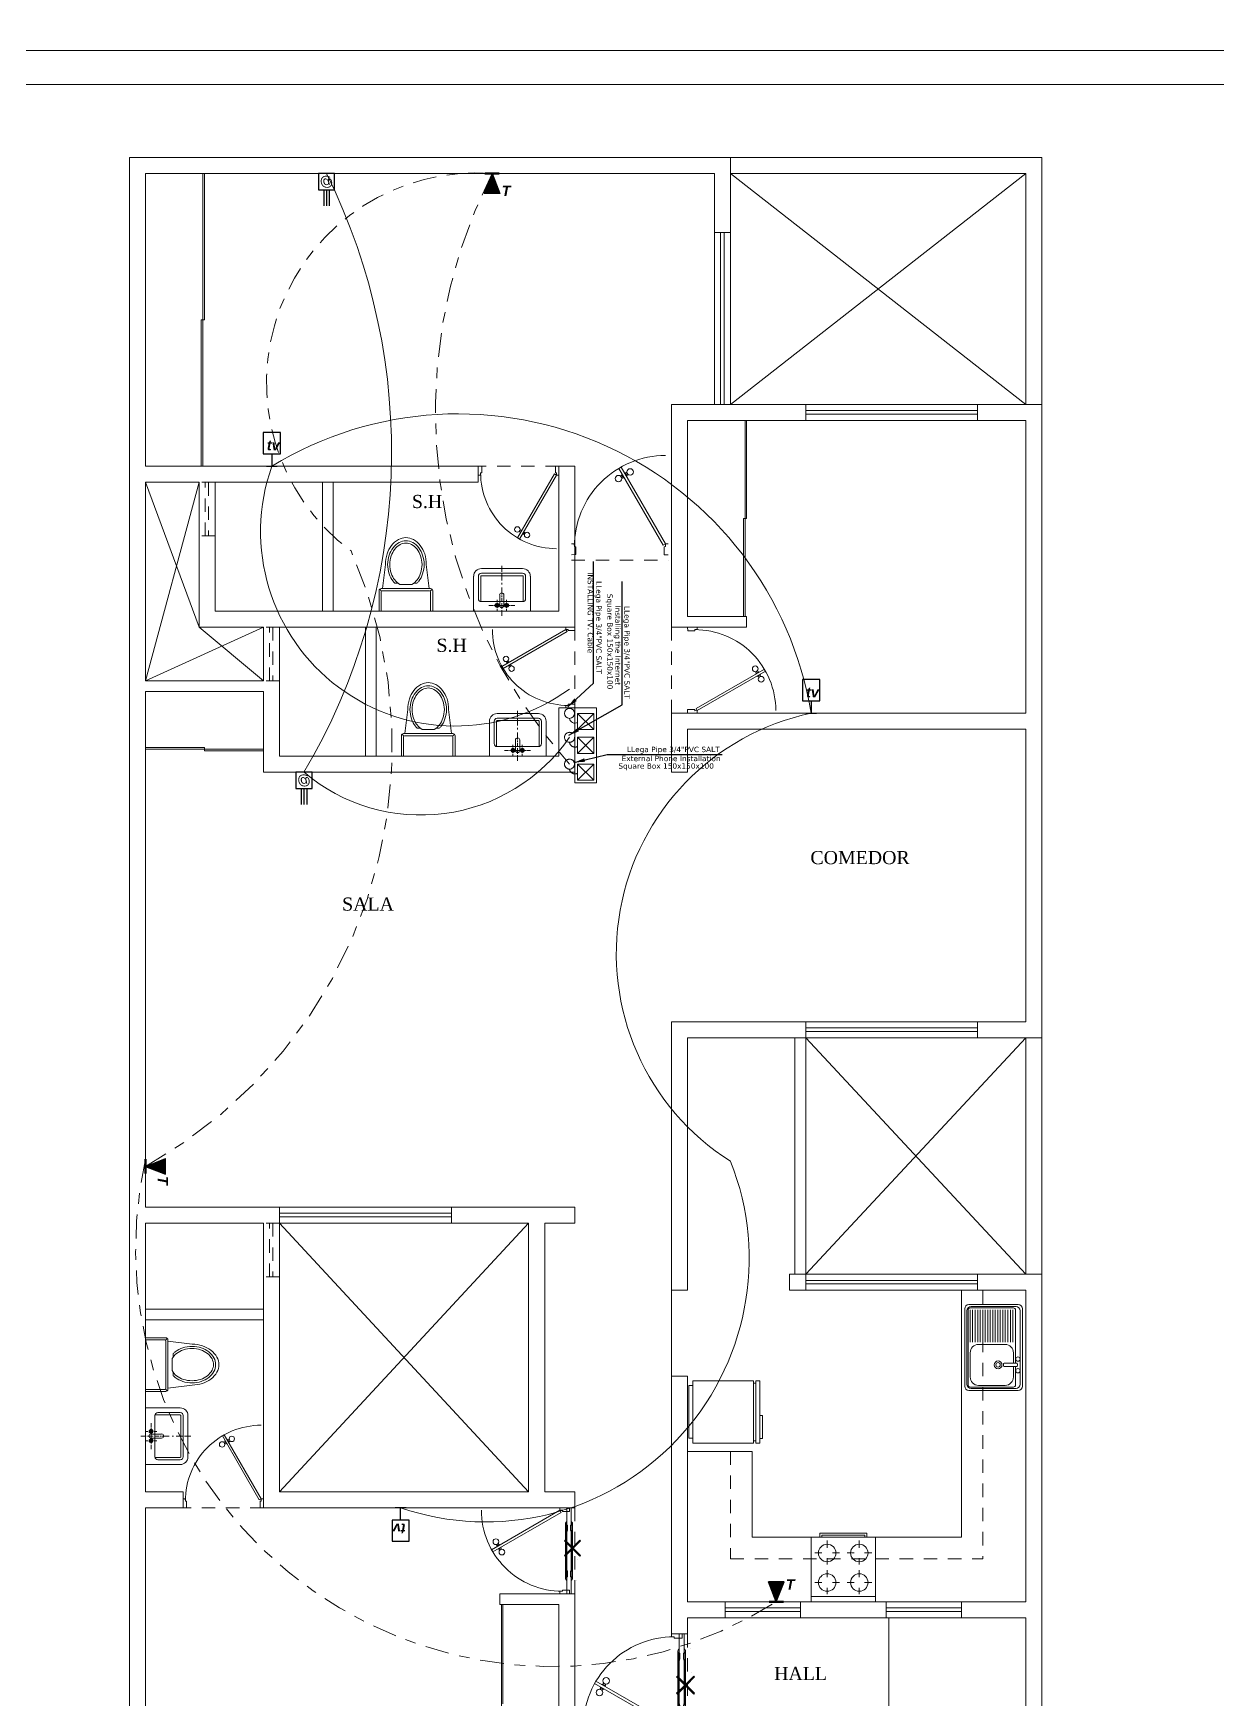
# Model space of a CAD drawing. Header units: millimetres. Extents: x -59 to 123, y 54 to 155.
# Drawn here: x 7.52 to 18.54, y 109.48 to 124.98 of the extents above; entities that cross this region are included whole.
import ezdxf
from ezdxf.enums import TextEntityAlignment as Align

# ---------------------------------------------------------------- set-up
doc = ezdxf.new("R2010")
doc.units = ezdxf.units.MM
for name, pattern in [('ACAD_ISO12W100', [21, 12, -3, 0, -3, 0, -3]), ('ACAD_ISO13W100', [36, 12, -3, 12, -3, 0, -3, 0, -3]), ('CENTER', [50.8, 31.75, -6.35, 6.35, -6.35]), ('CONTINUA', [0]), ('HIDDEN2', [0.1875, 0.125, -0.0625])]:
    doc.linetypes.add(name, pattern=pattern)
doc.layers.get('0').update_dxf_attribs({"lineweight": 9})
doc.layers.get('Defpoints').update_dxf_attribs({"lineweight": 0})
for name, color, linetype in [('A-PROY', 8, 'HIDDEN2'), ('A-TEX 010', 7, 'Continuous'), ('telefono', 54, 'Continuous'), ('TV', 140, 'ACAD_ISO12W100')]:
    doc.layers.add(name, color=color, linetype=linetype)
for name, color, linetype, lineweight in [('desague', 4, 'Continuous', 60), ('DET-CORTE', 86, 'Continuous', 50), ('ESCALERA', 128, 'Continuous', 9), ('HP-Mobiliario', 251, 'Continuous', 0), ('Internet', 150, 'ACAD_ISO13W100', 25), ('mobiliario', 7, 'Continuous', 0), ('MUEBLES', 40, 'Continuous', 20), ('murobajo', 7, 'Continuous', 30), ('MUROS', 7, 'Continuous', 80), ('pisos', 251, 'Continuous', 0), ('PLANTILLA', 252, 'Continuous', 13), ('PUERTAS', 7, 'Continuous', 9), ('SANITARIOS', 7, 'Continuous', 5), ('texto red', 7, 'Continuous', 9), ('VENTANA BAJA', 150, 'Continuous', 20), ('VIDRIO', 7, 'Continuous', 5)]:
    doc.layers.add(name, color=color, linetype=linetype, lineweight=lineweight)
doc.styles.add('david', font='arialbi.ttf', dxfattribs={"height": 0.05})
doc.styles.add('ROMANS', font='ROMANS.SHX', dxfattribs={"width": 1.35, "height": 0.29})
doc.styles.get("Standard").update_dxf_attribs({"font": 'arial.ttf'})
doc.styles.add('style4', font='verdanab.ttf', dxfattribs={"height": 0.1})
doc.styles.add('textcosan', font='verdana.ttf', dxfattribs={"height": 0.1})
doc.linetypes.add('FENCELINE2', pattern='A,6.35,-2.54,[132,ltypeshp.shx,S=2.54,R=0,X=-2.54,Y=0],-2.54,25.4', length=36.83)
doc.linetypes.add('TV', pattern='A,12.7,-5.08,["TV",Standard,S=2.54,R=0,X=-2.54,Y=-1.27],-5.08', length=22.86)
doc.dimstyles.new('dimension horizontal', dxfattribs={"dimtxt": 0.08, "dimasz": 0.1, "dimexe": 0.15, "dimexo": 0.3, "dimgap": 0.01, "dimtad": 2, "dimtih": 1, "dimtoh": 1, "dimzin": 1, "dimtxsty": 'style4', "dimblk": 'ARCHTICK', "dimcen": 0.08, "dimadec": 0, "dimazin": 0, "dimtfac": 1, "dimtmove": 0, "dimatfit": 3, "dimfxl": 1, "dimarcsym": 0})

# ---------------------------------------------------------------- blocks, each defined once
blk = doc.blocks.new('rf67')
at = {"layer": 'PUERTAS', "ltscale": 0.075}
for p, q in [((2984.454, 394.896), (2984.429, 394.895)), ((2984.458, 394.069), (2984.429, 394.895)), ((2984.483, 394.07), (2984.454, 394.896)), ((2983.664, 394.391), (2983.698, 394.374)), ((2983.733, 394.439), (2983.698, 394.374)), ((2983.711, 394.48), (2983.733, 394.468)), ((2983.733, 394.468), (2983.722, 394.445)), ((2983.722, 394.445), (2983.733, 394.439)), ((2984.483, 394.07), (2984.458, 394.069)), ((2984.483, 394.07), (2984.472, 394.047)), ((2984.506, 394.058), (2984.483, 394.07)), ((2984.46, 394.053), (2984.425, 393.987)), ((2984.459, 393.969), (2984.425, 393.987)), ((2984.472, 394.047), (2984.46, 394.053))]:
    blk.add_line(p, q, dxfattribs=at)
at = {"layer": 'PUERTAS', "ltscale": 0.01}
for p, q in [((2984.409, 394.824), (2984.426, 394.825)), ((2984.41, 394.8), (2984.427, 394.801)), ((2984.425, 394.83), (2984.431, 394.83)), ((2984.427, 394.796), (2984.425, 394.83)), ((2984.427, 394.796), (2984.433, 394.796)), ((2984.462, 394.831), (2984.457, 394.831)), ((2984.464, 394.797), (2984.458, 394.797)), ((2984.464, 394.797), (2984.462, 394.831)), ((2984.479, 394.827), (2984.463, 394.826)), ((2984.48, 394.803), (2984.464, 394.802))]:
    blk.add_line(p, q, dxfattribs=at)
for centre in [(2984.507, 394.816), (2984.382, 394.812)]:
    blk.add_circle(centre, 0.0302, dxfattribs=at)
blk.add_arc((2984.471, 394.048), 0.848, 61.9779, 152.0448, dxfattribs=at)
blk = doc.blocks.new('A$C16406C30')
at = {"layer": 'HP-Mobiliario'}
for p, q in [((0.189, 0.5), (0, 0.5)), ((0.179, 0.48), (0, 0.48)), ((0.203, 0.494), (0.186, 0.477)), ((0.189, 0.03), (0.189, 0.47)), ((0.209, 0.02), (0.209, 0.48)), ((0.209, 0.468), (0.434, 0.44)), ((0.259, 0.322), (0.259, 0.353)), ((0.249, 0.194), (0.249, 0.306)), ((0.259, 0.147), (0.259, 0.178)), ((0, 0.02), (0.179, 0.02)), ((0, 0), (0.189, 0)), ((0.203, 0.006), (0.186, 0.023)), ((0.209, 0.032), (0.434, 0.06))]:
    blk.add_line(p, q, dxfattribs=at)
for points in [[(0.249, 0.306, -0.100268), (0.29, 0.354, -0.08725), (0.353, 0.387, -0.077598), (0.434, 0.4, -0.077598), (0.514, 0.387, -0.08725), (0.577, 0.354, -0.105601), (0.62, 0.303, -0.12364), (0.634, 0.25, -0.12364), (0.62, 0.197, -0.105601), (0.577, 0.146, -0.08725), (0.514, 0.113, -0.077598), (0.434, 0.1, -0.077598)], [(0.259, 0.353, -0.0362), (0.278, 0.37, -0.08725), (0.347, 0.406, -0.077598), (0.434, 0.42, -0.077598), (0.52, 0.406, -0.08725), (0.589, 0.37, -0.105601), (0.638, 0.313, -0.12364), (0.654, 0.25, -0.12364), (0.638, 0.187, -0.105601), (0.589, 0.13, -0.08725), (0.52, 0.094, -0.077598), (0.434, 0.08, -0.077598)], [(0.434, 0.44, -0.076393), (0.532, 0.425, -0.086437), (0.61, 0.384, -0.105872), (0.666, 0.32, -0.125404), (0.684, 0.25, -0.125404), (0.666, 0.18, -0.105872), (0.61, 0.116, -0.086437), (0.532, 0.075, -0.076393), (0.434, 0.06, -0.076393)], [(0.434, 0.1, -0.077598), (0.353, 0.113, -0.08725), (0.29, 0.146, -0.100268), (0.249, 0.194, -0.12364)], [(0.434, 0.08, -0.077598), (0.347, 0.094, -0.08725), (0.278, 0.13, -0.0362), (0.259, 0.147, -0.12364)]]:
    blk.add_lwpolyline(points, format="xyb", dxfattribs=at)
for centre, radius, start, end in [((0.179, 0.47), 0.01, 0, 90), ((0.189, 0.48), 0.02, 0, 90), ((0.179, 0.03), 0.01, 270, 0), ((0.189, 0.02), 0.02, 270, 0)]:
    blk.add_arc(centre, radius, start, end, dxfattribs=at)
blk = doc.blocks.new('CRFDSX')
at = {"layer": 'mobiliario'}
for points in [[(-77.916, 3.047), (-77.916, 3.095), (-77.922, 3.095), (-77.922, 3.256), (-77.881, 3.256), (-77.881, 3.095), (-77.887, 3.095), (-77.887, 3.047)], [(-77.933, 3.114), (-77.933, 2.879), (-77.933, 2.595)], [(-77.929, 3.107), (-77.929, 3.102), (-77.928, 3.102), (-77.927, 3.1), (-77.926, 3.099), (-77.926, 3.098), (-77.926, 3.097), (-77.926, 3.096), (-77.926, 3.095)], [(-77.929, 3.102), (-77.929, 2.879), (-77.929, 2.608)], [(-77.926, 3.095), (-77.922, 3.095), (-77.922, 3.126), (-77.927, 3.126), (-77.927, 3.122)], [(-77.926, 3.095), (-77.926, 2.879), (-77.926, 2.614)], [(-77.922, 3.034), (-77.922, 2.879), (-77.922, 2.675), (-77.922, 2.879), (-77.922, 3.034)], [(-77.918, 3.037), (-77.918, 3.044)], [(-77.883, 3.044), (-77.883, 3.037)], [(-77.875, 3.122), (-77.875, 3.126), (-77.881, 3.126), (-77.881, 3.095), (-77.877, 3.095), (-77.877, 3.096), (-77.877, 3.097), (-77.877, 3.098), (-77.876, 3.099), (-77.876, 3.1), (-77.875, 3.1), (-77.875, 3.102), (-77.874, 3.102), (-77.873, 3.102)], [(-77.881, 3.034), (-77.881, 2.879), (-77.881, 2.675)], [(-77.877, 3.095), (-77.877, 2.879), (-77.877, 2.614)], [(-77.873, 3.102), (-77.873, 3.107)], [(-77.873, 3.102), (-77.873, 2.879), (-77.873, 2.608)], [(-77.87, 3.114), (-77.87, 2.879), (-77.87, 2.595)], [(-78.001, 2.955), (-78.008, 2.947), (-77.926, 2.879), (-78.001, 2.955), (-78.001, 2.955)], [(-78.008, 2.947), (-77.926, 2.879), (-77.94, 2.879), (-78.008, 2.947), (-78.008, 2.947)], [(-77.866, 2.955), (-77.926, 2.879), (-77.94, 2.879), (-77.866, 2.955), (-77.866, 2.955)], [(-77.859, 2.947), (-77.866, 2.955), (-77.926, 2.879), (-77.859, 2.947), (-77.859, 2.947)], [(-77.881, 2.704), (-77.881, 3.006)], [(-77.94, 2.879), (-78.001, 2.805), (-78.008, 2.812), (-77.94, 2.879), (-77.94, 2.879)], [(-77.926, 2.879), (-77.94, 2.879), (-78.001, 2.805), (-77.926, 2.879), (-77.926, 2.879)], [(-77.984, 2.779), (-77.984, 2.779)], [(-77.926, 2.879), (-77.94, 2.879), (-77.859, 2.812), (-77.926, 2.879), (-77.926, 2.879)], [(-77.94, 2.879), (-77.859, 2.812), (-77.866, 2.805), (-77.94, 2.879), (-77.94, 2.879)], [(-77.887, 2.662), (-77.887, 2.614), (-77.881, 2.614), (-77.881, 2.456), (-77.906, 2.456), (-77.91, 2.456), (-77.922, 2.456), (-77.922, 2.614), (-77.916, 2.614), (-77.916, 2.662)], [(-77.918, 2.664), (-77.918, 2.672)], [(-77.883, 2.672), (-77.883, 2.664)], [(-77.972, 2.578), (-77.972, 2.578)], [(-77.929, 2.603), (-77.929, 2.608), (-77.928, 2.608), (-77.927, 2.608), (-77.927, 2.609), (-77.926, 2.61), (-77.926, 2.611), (-77.926, 2.612), (-77.926, 2.613), (-77.926, 2.614)], [(-77.926, 2.614), (-77.922, 2.614), (-77.922, 2.583), (-77.927, 2.583), (-77.927, 2.588)], [(-77.877, 2.614), (-77.881, 2.614), (-77.881, 2.583), (-77.875, 2.583), (-77.875, 2.588)], [(-77.873, 2.603), (-77.873, 2.608), (-77.874, 2.608), (-77.875, 2.608), (-77.876, 2.609), (-77.876, 2.61), (-77.877, 2.611), (-77.877, 2.612), (-77.877, 2.613), (-77.877, 2.614)]]:
    blk.add_lwpolyline(points, dxfattribs=at)
for points in [[(-77.933, 3.116), (-77.934, 3.113), (-77.932, 3.11), (-77.929, 3.108)], [(-77.927, 3.123), (-77.931, 3.122), (-77.933, 3.119), (-77.933, 3.116)], [(-77.922, 3.034), (-77.921, 3.034), (-77.92, 3.036), (-77.92, 3.037)], [(-77.919, 3.045), (-77.918, 3.045), (-77.916, 3.046), (-77.916, 3.048)], [(-77.887, 3.048), (-77.887, 3.046), (-77.885, 3.045), (-77.884, 3.045)], [(-77.884, 3.037), (-77.884, 3.036), (-77.883, 3.034), (-77.882, 3.034)], [(-77.87, 3.116), (-77.87, 3.119), (-77.872, 3.122), (-77.875, 3.122)], [(-77.873, 3.108), (-77.871, 3.11), (-77.869, 3.113), (-77.87, 3.116)], [(-77.92, 2.672), (-77.92, 2.674), (-77.921, 2.675), (-77.922, 2.675)], [(-77.916, 2.663), (-77.916, 2.664), (-77.918, 2.665), (-77.919, 2.665)], [(-77.884, 2.665), (-77.885, 2.665), (-77.887, 2.664), (-77.887, 2.663)], [(-77.882, 2.675), (-77.883, 2.675), (-77.884, 2.674), (-77.884, 2.672)], [(-77.929, 2.603), (-77.932, 2.601), (-77.934, 2.598), (-77.933, 2.595)], [(-77.933, 2.595), (-77.933, 2.591), (-77.931, 2.589), (-77.927, 2.588)], [(-77.875, 2.588), (-77.872, 2.589), (-77.87, 2.591), (-77.87, 2.595)], [(-77.87, 2.595), (-77.869, 2.598), (-77.871, 2.601), (-77.873, 2.603)]]:
    blk.add_open_spline(points, degree=3, dxfattribs=at)
blk = doc.blocks.new('LAV-5')
for p, q in [((-0.264, 0), (-0.264, -0.324)), ((0, 0), (-0.264, 0)), ((-0.045, -0.022), (-0.045, 0.001)), ((-0.002, -0.008), (-0.002, 0.043)), ((0.264, 0), (0, 0)), ((0.042, -0.022), (0.042, 0.001)), ((0.264, -0.324), (0.264, 0)), ((-0.22, -0.116), (-0.22, -0.324)), ((-0.198, -0.089), (-0.198, -0.324)), ((-0.192, -0.088), (0.192, -0.088)), ((-0.085, -0.053), (-0.123, -0.053)), ((-0.07, -0.053), (-0.078, -0.053)), ((-0.026, -0.053), (-0.064, -0.053)), ((-0.045, -0.043), (-0.045, -0.031)), ((-0.045, -0.073), (-0.045, -0.043)), ((-0.045, -0.081), (-0.045, -0.106)), ((-0.002, -0.053), (-0.021, -0.053)), ((-0.021, -0.15), (-0.021, -0.053)), ((-0.002, -0.053), (-0.017, -0.053)), ((-0.002, -0.028), (-0.002, -0.02)), ((-0.002, -0.028), (-0.002, -0.02)), ((-0.002, -0.073), (-0.002, -0.041)), ((-0.002, -0.073), (-0.002, -0.041)), ((-0.002, -0.053), (0.018, -0.053)), ((-0.002, -0.053), (0.014, -0.053)), ((-0.001, -0.086), (-0.001, -0.124)), ((-0.001, -0.133), (-0.001, -0.145)), ((-0.001, -0.154), (-0.001, -0.22)), ((0.018, -0.053), (0.018, -0.15)), ((0.023, -0.053), (0.061, -0.053)), ((0.042, -0.043), (0.042, -0.031)), ((0.042, -0.073), (0.042, -0.043)), ((0.042, -0.081), (0.042, -0.106)), ((0.067, -0.053), (0.075, -0.053)), ((0.082, -0.053), (0.12, -0.053)), ((0.198, -0.324), (0.198, -0.089)), ((0.22, -0.324), (0.22, -0.116)), ((-0.002, -0.249), (-0.002, -0.262)), ((-0.002, -0.286), (-0.002, -0.351)), ((-0.192, -0.33), (0.192, -0.33)), ((-0.192, -0.352), (0.192, -0.352)), ((-0.192, -0.396), (0.192, -0.396)), ((-0.002, -0.329), (-0.002, -0.347)), ((-0.002, -0.365), (-0.002, -0.422))]:
    blk.add_line(p, q)
for centre, radius in [((-0.045, -0.053), 0.0188), ((-0.045, -0.053), 0.0137), ((0.042, -0.053), 0.0188), ((0.042, -0.053), 0.0137)]:
    blk.add_circle(centre, radius)
for centre, radius, start, end in [((-0.192, -0.116), 0.0278, 90, 180), ((-0.002, -0.053), 0.0197, 90, 180), ((-0.002, -0.15), 0.0197, 180, 270), ((-0.002, -0.053), 0.0197, 0, 90), ((-0.002, -0.15), 0.0197, 270, 0), ((0.192, -0.116), 0.0278, 0, 90), ((-0.192, -0.324), 0.0718, 180, 270), ((-0.192, -0.324), 0.0278, 180, 270), ((-0.192, -0.324), 0.00583, 180, 270), ((0.192, -0.324), 0.0718, 270, 0), ((0.192, -0.324), 0.0278, 270, 0), ((0.192, -0.324), 0.00583, 270, 0)]:
    blk.add_arc(centre, radius, start, end)
blk = doc.blocks.new('COC')
for p, q in [((602.899, 76.322), (603.499, 76.322)), ((602.899, 76.322), (602.899, 75.722)), ((602.979, 76.362), (603.419, 76.362)), ((602.979, 76.362), (602.979, 76.322)), ((602.999, 76.342), (603.399, 76.342)), ((602.999, 76.342), (602.999, 76.322)), ((603.399, 76.342), (603.399, 76.322)), ((603.419, 76.362), (603.419, 76.322)), ((603.499, 76.322), (603.499, 75.722)), ((602.934, 76.176), (603.001, 76.176)), ((603.05, 76.225), (603.05, 76.291)), ((603.099, 76.176), (603.164, 76.176)), ((603.234, 76.176), (603.3, 76.176)), ((603.349, 76.225), (603.349, 76.291)), ((603.398, 76.176), (603.463, 76.176)), ((603.05, 76.069), (603.05, 76.127)), ((603.05, 75.95), (603.05, 76.016)), ((603.349, 76.069), (603.349, 76.127)), ((603.349, 75.95), (603.349, 76.016)), ((602.934, 75.901), (603.001, 75.901)), ((603.05, 75.794), (603.05, 75.852)), ((603.099, 75.901), (603.164, 75.901)), ((603.234, 75.901), (603.3, 75.901)), ((603.349, 75.794), (603.349, 75.852)), ((603.398, 75.901), (603.463, 75.901)), ((603.499, 75.772), (602.899, 75.772)), ((603.499, 75.722), (602.899, 75.722))]:
    blk.add_line(p, q)
for centre in [(603.05, 76.176), (603.349, 76.176), (603.05, 75.901), (603.349, 75.901)]:
    blk.add_circle(centre, 0.0812)
blk = doc.blocks.new('lavo')
for p, q in [((734.652, 78.217), (734.652, 77.495)), ((734.652, 78.217), (734.652, 77.495)), ((734.672, 78.198), (734.672, 77.515)), ((734.672, 78.198), (734.672, 77.515)), ((734.691, 78.256), (735.15, 78.256)), ((734.691, 78.256), (735.15, 78.256)), ((734.711, 78.237), (735.13, 78.237)), ((734.711, 78.237), (735.13, 78.237)), ((734.716, 78.206), (734.716, 77.71)), ((734.716, 78.206), (734.716, 77.71)), ((734.735, 78.225), (735.138, 78.225)), ((734.735, 78.225), (735.138, 78.225)), ((734.741, 78.206), (734.741, 77.905)), ((734.741, 78.206), (734.741, 77.905)), ((734.764, 78.206), (734.764, 77.905)), ((734.764, 78.206), (734.764, 77.905)), ((734.788, 78.206), (734.788, 77.905)), ((734.788, 78.206), (734.788, 77.905)), ((734.811, 78.206), (734.811, 77.905)), ((734.811, 78.206), (734.811, 77.905)), ((734.834, 78.206), (734.834, 77.905)), ((734.834, 78.206), (734.834, 77.905)), ((734.858, 78.206), (734.858, 77.905)), ((734.858, 78.206), (734.858, 77.905)), ((734.881, 78.206), (734.881, 77.905)), ((734.881, 78.206), (734.881, 77.905)), ((734.905, 78.206), (734.905, 77.905)), ((734.905, 78.206), (734.905, 77.905)), ((734.928, 78.206), (734.928, 77.905)), ((734.928, 78.206), (734.928, 77.905)), ((734.951, 78.206), (734.951, 77.905)), ((734.951, 78.206), (734.951, 77.905)), ((734.975, 78.206), (734.975, 77.905)), ((734.975, 78.206), (734.975, 77.905)), ((734.998, 78.206), (734.998, 77.905)), ((734.998, 78.206), (734.998, 77.905)), ((735.021, 78.206), (735.021, 77.905)), ((735.021, 78.206), (735.021, 77.905)), ((735.045, 78.206), (735.045, 77.905)), ((735.045, 78.206), (735.045, 77.905)), ((735.068, 78.206), (735.068, 77.905)), ((735.068, 78.206), (735.068, 77.905)), ((735.091, 78.206), (735.091, 77.905)), ((735.091, 78.206), (735.091, 77.905)), ((735.115, 78.206), (735.115, 77.905)), ((735.115, 78.206), (735.115, 77.905)), ((735.138, 78.206), (735.138, 77.905)), ((735.138, 78.206), (735.138, 77.905)), ((735.158, 78.206), (735.158, 77.507)), ((735.158, 78.206), (735.158, 77.507)), ((735.169, 78.198), (735.169, 77.515)), ((735.169, 78.198), (735.169, 77.515)), ((735.189, 78.217), (735.189, 77.495)), ((735.189, 78.217), (735.189, 77.495)), ((735.06, 77.886), (734.813, 77.886)), ((735.06, 77.886), (734.813, 77.886)), ((734.697, 77.702), (734.697, 77.688)), ((734.697, 77.702), (734.697, 77.688)), ((734.821, 77.71), (734.705, 77.71)), ((734.821, 77.71), (734.705, 77.71)), ((734.735, 77.808), (734.735, 77.71)), ((734.735, 77.808), (734.735, 77.71)), ((734.829, 77.688), (734.829, 77.702)), ((734.829, 77.688), (734.829, 77.702)), ((735.138, 77.808), (735.138, 77.582)), ((735.138, 77.808), (735.138, 77.582)), ((734.705, 77.68), (734.821, 77.68)), ((734.705, 77.68), (734.821, 77.68)), ((734.716, 77.68), (734.716, 77.507)), ((734.716, 77.68), (734.716, 77.507)), ((734.735, 77.68), (734.735, 77.582)), ((734.735, 77.68), (734.735, 77.582)), ((734.691, 77.456), (735.15, 77.456)), ((734.691, 77.456), (735.15, 77.456)), ((734.711, 77.476), (735.13, 77.476)), ((734.711, 77.476), (735.13, 77.476)), ((734.735, 77.488), (735.138, 77.488)), ((734.735, 77.488), (735.138, 77.488)), ((735.06, 77.504), (734.813, 77.504)), ((735.06, 77.504), (734.813, 77.504))]:
    blk.add_line(p, q)
for centre, radius in [((734.694, 77.749), 0.0202), ((734.694, 77.749), 0.0202), ((734.878, 77.695), 0.0361), ((734.878, 77.695), 0.0361), ((734.878, 77.695), 0.0205), ((734.878, 77.695), 0.0205), ((734.694, 77.64), 0.0202), ((734.694, 77.64), 0.0202)]:
    blk.add_circle(centre, radius)
for centre, radius, start, end in [((734.691, 78.217), 0.0389, 90, 180), ((734.691, 78.217), 0.0389, 90, 180), ((734.711, 78.198), 0.0389, 90, 180), ((734.711, 78.198), 0.0389, 90, 180), ((734.735, 78.206), 0.0195, 90, 180), ((734.735, 78.206), 0.0195, 90, 180), ((735.13, 78.198), 0.0389, 0, 90), ((735.13, 78.198), 0.0389, 0, 90), ((735.138, 78.206), 0.0195, 0, 90), ((735.138, 78.206), 0.0195, 0, 90), ((735.15, 78.217), 0.0389, 0, 90), ((735.15, 78.217), 0.0389, 0, 90), ((734.813, 77.808), 0.0779, 90, 180), ((734.813, 77.808), 0.0779, 90, 180), ((735.06, 77.808), 0.0779, 0, 90), ((735.06, 77.808), 0.0779, 0, 90), ((734.705, 77.702), 0.00779, 90, 180), ((734.705, 77.702), 0.00779, 90, 180), ((734.821, 77.702), 0.00779, 0, 90), ((734.821, 77.702), 0.00779, 0, 90), ((734.705, 77.688), 0.00779, 180, 270), ((734.705, 77.688), 0.00779, 180, 270), ((734.813, 77.582), 0.0779, 180, 270), ((734.813, 77.582), 0.0779, 180, 270), ((734.821, 77.688), 0.00779, 270, 360), ((734.821, 77.688), 0.00779, 270, 360), ((735.06, 77.582), 0.0779, 270, 0), ((735.06, 77.582), 0.0779, 270, 0), ((734.691, 77.495), 0.0389, 180, 270), ((734.691, 77.495), 0.0389, 180, 270), ((734.711, 77.515), 0.0389, 180, 270), ((734.711, 77.515), 0.0389, 180, 270), ((734.735, 77.507), 0.0195, 180, 270), ((734.735, 77.507), 0.0195, 180, 270), ((735.13, 77.515), 0.0389, 270, 0), ((735.13, 77.515), 0.0389, 270, 0), ((735.138, 77.507), 0.0195, 270, 0), ((735.138, 77.507), 0.0195, 270, 0), ((735.15, 77.495), 0.0389, 270, 0), ((735.15, 77.495), 0.0389, 270, 0)]:
    blk.add_arc(centre, radius, start, end)
blk = doc.blocks.new('REFRI')
at = {"layer": 'MUEBLES', "color": 250, "lineweight": 0, "ltscale": 0.25}
for p, q in [((0, 0.254), (0, -0.254)), ((0.04, 0.254), (0, 0.254)), ((0.04, 0.298), (0.04, -0.302)), ((0.625, 0.298), (0.04, 0.298)), ((0.625, -0.302), (0.625, 0.298)), ((0.647, 0.277), (0.625, 0.277)), ((0.647, -0.302), (0.647, 0.298)), ((0.685, 0.298), (0.647, 0.298)), ((0.685, 0.298), (0.685, -0.302)), ((0.685, -0.302), (0.685, 0.298)), ((0.711, -0.034), (0.685, -0.034)), ((0.711, -0.256), (0.711, -0.034)), ((0, -0.254), (0.04, -0.254)), ((0.04, -0.302), (0.625, -0.302)), ((0.647, -0.28), (0.625, -0.28)), ((0.647, -0.302), (0.685, -0.302)), ((0.711, -0.256), (0.685, -0.256))]:
    blk.add_line(p, q, dxfattribs=at)
blk = doc.blocks.new('A$C334534CC')
at = {"lineweight": 0}
for p, q in [((1.8, 15.975), (1.8, 14.775)), ((1.9, 15.975), (1.9, 14.775)), ((2.2, 13.425), (2.2, 14.625)), ((2.3, 13.425), (2.3, 14.625)), ((0.15, 8.275), (1.25, 8.275)), ((0.15, 8.175), (1.25, 8.175))]:
    blk.add_line(p, q, dxfattribs=at)
at = {"layer": 'A-PROY', "lineweight": 0}
for p, q in [((0.8, 15.975), (0.65, 15.975)), ((0.8, 15.975), (0.65, 15.975)), ((0.705, 15.475), (0.705, 15.975)), ((0.736, 15.975), (0.736, 15.475)), ((4, 16.125), (3.25, 16.125)), ((0.8, 15.475), (0.65, 15.475)), ((4.119, 15.25), (5.019, 15.25)), ((1.4, 14.625), (1.25, 14.625)), ((1.4, 14.625), (1.25, 14.625)), ((1.305, 14.125), (1.305, 14.625)), ((1.336, 14.625), (1.336, 14.125)), ((4.15, 14.625), (4.15, 13.875)), ((5.05, 14.625), (5.05, 13.825)), ((1.4, 14.125), (1.25, 14.125)), ((1.4, 9.075), (1.25, 9.075)), ((1.4, 9.075), (1.25, 9.075)), ((1.305, 8.575), (1.305, 9.075)), ((1.336, 9.075), (1.336, 8.575)), ((1.4, 8.575), (1.25, 8.575)), ((7.95, 8.45), (7.95, 5.95)), ((5.6, 6.95), (5.6, 5.95)), ((1.25, 6.425), (0.5, 6.425)), ((4.15, 5.625), (4.15, 6.425)), ((5.6, 5.95), (7.95, 5.95)), ((5.2, 5.25), (5.2, 4.35))]:
    blk.add_line(p, q, dxfattribs=at)
at = {"layer": 'ESCALERA', "lineweight": 0, "ltscale": 0.25}
blk.add_line((7.075, 4.2), (7.075, 5.4), dxfattribs=at)
at = {"layer": 'HP-Mobiliario', "lineweight": 0}
blk.add_line((0.75, 16.125), (0.15, 16.125), dxfattribs=at)
at = {"layer": 'mobiliario', "lineweight": 0, "ltscale": 0.3}
for p, q in [((5.6, 18.85), (8.35, 16.7)), ((8.35, 18.85), (5.6, 16.7)), ((0.65, 14.625), (0.15, 15.975)), ((0.65, 15.975), (0.15, 14.125)), ((1.25, 14.625), (0.15, 14.125)), ((0.65, 14.625), (1.25, 14.125)), ((6.3, 8.6), (8.35, 10.8)), ((6.3, 10.8), (8.35, 8.6)), ((1.4, 9.075), (3.719, 6.575)), ((1.4, 6.575), (3.719, 9.075)), ((7.75, 8.45), (7.75, 6.15)), ((5.2, 6.95), (5.8, 6.95)), ((5.8, 6.95), (5.8, 6.15)), ((5.8, 6.15), (7.75, 6.15))]:
    blk.add_line(p, q, dxfattribs=at)
at = {"layer": 'murobajo', "lineweight": 0}
for p, q in [((5.6, 19), (8.5, 19)), ((8.5, 16.7), (8.5, 19)), ((8.35, 18.85), (5.6, 18.85)), ((8.35, 16.7), (8.35, 18.85)), ((5.45, 16.7), (5.45, 18.3)), ((5.6, 16.7), (5.6, 18.3)), ((6.3, 16.7), (7.9, 16.7)), ((6.3, 16.55), (7.9, 16.55)), ((6.3, 10.95), (7.9, 10.95)), ((6.2, 10.8), (6.2, 8.6)), ((6.3, 10.8), (7.9, 10.8)), ((6.3, 10.8), (6.3, 8.6)), ((8.35, 10.8), (8.35, 8.6)), ((8.5, 10.8), (8.5, 8.6)), ((1.4, 9.225), (3, 9.225)), ((1.4, 9.075), (3, 9.075)), ((6.3, 8.6), (7.9, 8.6)), ((6.3, 8.45), (7.9, 8.45)), ((5.55, 5.55), (6.25, 5.55)), ((7.05, 5.55), (7.75, 5.55)), ((5.55, 5.4), (6.25, 5.4)), ((7.05, 5.4), (7.75, 5.4))]:
    blk.add_line(p, q, dxfattribs=at)
at = {"layer": 'MUROS', "lineweight": 0}
for p, q in [((5.6, 19), (0, 19)), ((0, 19), (0, 3.575)), ((5.6, 18.3), (5.6, 19)), ((5.45, 18.85), (0.15, 18.85)), ((0.15, 18.85), (0.15, 16.125)), ((5.45, 18.3), (5.45, 18.85)), ((5.45, 18.3), (5.6, 18.3)), ((5.05, 16.7), (5.05, 14.625)), ((5.05, 16.7), (6.3, 16.7)), ((5.05, 16.7), (5.05, 14.625)), ((6.3, 16.7), (6.3, 16.55)), ((7.9, 16.7), (8.5, 16.7)), ((8.5, 10.8), (8.5, 16.7)), ((5.2, 16.55), (5.2, 14.725)), ((5.2, 16.55), (6.3, 16.55)), ((0.15, 16.125), (3.25, 16.125)), ((0.15, 15.975), (0.15, 15.5)), ((0.15, 15.975), (0.65, 15.975)), ((0.8, 15.975), (3.25, 15.975)), ((3.25, 16.125), (3.25, 15.975)), ((4, 16.125), (4.15, 16.125)), ((4, 16.125), (4, 14.775)), ((4.15, 16.125), (4.15, 14.625)), ((0.8, 14.775), (4, 14.775)), ((0.65, 14.625), (1.25, 14.625)), ((1.4, 14.625), (4.15, 14.625)), ((1.4, 14.625), (4.15, 14.625)), ((1.4, 13.425), (1.4, 14.625)), ((1.25, 13.275), (1.25, 14.025)), ((4, 13.875), (4, 13.425)), ((5.05, 13.825), (5.05, 13.275)), ((8.35, 10.95), (8.35, 13.675)), ((1.4, 13.425), (4, 13.425)), ((1.25, 13.275), (4.15, 13.275)), ((6.3, 10.95), (5.05, 10.95)), ((6.3, 10.95), (5.65, 10.95)), ((6.3, 10.8), (6.3, 10.95)), ((5.2, 10.8), (6.3, 10.8)), ((7.9, 10.8), (8.5, 10.8)), ((8.35, 10.8), (8.5, 10.8)), ((1.4, 6.575), (1.4, 9.225)), ((3.869, 9.075), (3.869, 6.575)), ((6.3, 8.45), (6.3, 8.6)), ((8.5, 1.5), (8.5, 8.6)), ((7.9, 8.45), (8.35, 8.45)), ((0.15, 6.575), (0.5, 6.575)), ((0.15, 6.425), (0.5, 6.425)), ((5.55, 5.55), (5.2, 5.55)), ((5.55, 5.55), (5.55, 5.4)), ((6.25, 5.55), (6.25, 5.4)), ((6.25, 5.55), (7.05, 5.55)), ((7.05, 5.55), (7.05, 5.4)), ((7.75, 5.55), (8.35, 5.55)), ((7.75, 5.55), (7.75, 5.4)), ((7.05, 5.4), (6.25, 5.4)), ((7.75, 5.4), (8.35, 5.4)), ((8.35, 1.5), (8.35, 5.4))]:
    blk.add_line(p, q, dxfattribs=at)
at = {"layer": 'MUROS', "linetype": 'CONTINUA', "lineweight": 0}
for p, q in [((7.9, 16.55), (7.9, 16.7)), ((7.9, 16.55), (8.35, 16.55)), ((8.35, 13.825), (8.35, 16.55)), ((0.15, 15.975), (0.15, 14.125)), ((0.65, 15.975), (0.65, 14.625)), ((0.8, 15.975), (0.8, 14.775)), ((1.25, 14.125), (1.25, 14.625)), ((5.05, 14.625), (5.75, 14.625)), ((5.75, 14.725), (5.2, 14.725)), ((5.75, 14.625), (5.75, 14.725)), ((1.25, 14.125), (0.15, 14.125)), ((0.15, 14.025), (0.15, 9.225)), ((1.25, 14.025), (0.15, 14.025)), ((4.15, 13.875), (4, 13.875)), ((4.15, 13.875), (4.15, 13.275)), ((5.05, 13.825), (8.35, 13.825)), ((5.2, 13.675), (8.35, 13.675)), ((5.2, 13.275), (5.2, 13.675)), ((5.05, 13.275), (5.2, 13.275)), ((5.05, 8.45), (5.05, 10.95)), ((7.9, 10.8), (7.9, 10.95)), ((7.9, 10.95), (8.35, 10.95)), ((5.2, 8.45), (5.2, 10.8)), ((1.4, 9.225), (0.15, 9.225)), ((4.15, 9.225), (3, 9.225)), ((3, 9.075), (3, 9.225)), ((4.15, 9.225), (4.15, 9.075)), ((0.15, 9.075), (0.15, 6.575)), ((0.15, 9.075), (0.15, 6.575)), ((0.15, 9.075), (1.25, 9.075)), ((1.25, 6.425), (1.25, 9.075)), ((3.719, 9.075), (3, 9.075)), ((3.719, 9.075), (3.719, 6.575)), ((4.15, 9.075), (3.869, 9.075)), ((6.15, 8.45), (6.15, 8.6)), ((6.3, 8.6), (6.15, 8.6)), ((7.9, 8.45), (7.9, 8.6)), ((7.9, 8.6), (8.5, 8.6)), ((5.05, 8.45), (5.2, 8.45)), ((6.3, 8.45), (6.15, 8.45)), ((6.3, 8.45), (6.15, 8.45)), ((8.35, 5.55), (8.35, 8.45)), ((5.05, 5.25), (5.05, 7.65)), ((5.2, 7.65), (5.05, 7.65)), ((5.2, 5.55), (5.2, 7.65)), ((0.5, 6.575), (0.5, 6.425)), ((3.719, 6.575), (1.4, 6.575)), ((4.15, 6.575), (3.869, 6.575)), ((4.15, 6.425), (4.15, 6.575)), ((0.15, 6.425), (0.15, 3.725)), ((4.15, 6.425), (1.25, 6.425)), ((3.45, 5.525), (3.45, 5.625)), ((4.15, 5.625), (3.45, 5.625)), ((4.15, 4.35), (4.15, 5.625)), ((4, 5.525), (3.45, 5.525)), ((4, 3.725), (4, 5.525)), ((5.2, 5.25), (5.2, 5.4)), ((5.2, 5.4), (5.55, 5.4)), ((5.05, 5.25), (5.2, 5.25))]:
    blk.add_line(p, q, dxfattribs=at)
at = {"layer": 'pisos', "lineweight": 0}
blk.add_line((5.05, 7.65), (5.05, 8.45), dxfattribs=at)
at = {"layer": 'VENTANA BAJA', "lineweight": 0}
for p, q in [((5.507, 16.7), (5.507, 18.3)), ((5.54, 16.7), (5.54, 18.3)), ((6.3, 16.643), (7.9, 16.643)), ((6.3, 16.61), (7.9, 16.61)), ((6.3, 10.893), (7.9, 10.893)), ((6.3, 10.86), (7.9, 10.86)), ((1.4, 9.168), (3, 9.168)), ((1.4, 9.135), (3, 9.135)), ((6.3, 8.543), (7.9, 8.543)), ((6.3, 8.51), (7.9, 8.51)), ((5.55, 5.493), (6.25, 5.493)), ((5.55, 5.46), (6.25, 5.46)), ((7.05, 5.493), (7.75, 5.493)), ((7.05, 5.46), (7.75, 5.46))]:
    blk.add_line(p, q, dxfattribs=at)
at = {"layer": 'VIDRIO', "lineweight": 0}
for p, q in [((0.685, 18.85), (0.685, 16.125)), ((0.7, 17.488), (0.7, 18.85)), ((0.685, 17.488), (0.67, 17.488)), ((0.67, 16.125), (0.67, 17.488)), ((0.7, 17.488), (0.685, 17.488)), ((5.735, 16.55), (5.735, 14.725)), ((5.75, 15.638), (5.75, 16.55)), ((5.735, 15.638), (5.72, 15.638)), ((5.72, 14.725), (5.72, 15.638)), ((5.75, 15.638), (5.735, 15.638)), ((0.15, 13.505), (0.7, 13.505)), ((0.7, 13.49), (0.7, 13.505)), ((1.25, 13.49), (0.15, 13.49)), ((0.7, 13.475), (0.7, 13.49)), ((0.7, 13.475), (1.25, 13.475)), ((3.465, 3.725), (3.465, 5.525)), ((3.48, 5.525), (3.48, 4.6))]:
    blk.add_line(p, q, dxfattribs=at)
at = {"lineweight": 0, "xscale": -1}
blk.add_blockref('CRFDSX', (-73.806, 3.169), dxfattribs=at)
at = {"lineweight": 0, "xscale": 1.125000000019344, "yscale": 1.125000000019344, "zscale": 1.125000000019344, "rotation": 180}
blk.add_blockref('CRFDSX', (-82.494, 8.013), dxfattribs=at)
at = {"layer": 'HP-Mobiliario', "lineweight": 0, "rotation": 90}
blk.add_blockref('A$C16406C30', (2.826, 14.775), dxfattribs=at)
at = {"layer": 'HP-Mobiliario', "lineweight": 0, "xscale": -1}
for p, rotation in [((2.534, 13.425), 270), ((0.15, 8.008), 180)]:
    blk.add_blockref('A$C16406C30', p, dxfattribs=dict(at, rotation=rotation))
for name, p in [('lavo', (742.97, -69.939)), ('COC', (609.849, -70.172))]:
    blk.add_blockref(name, p, dxfattribs=at)
at = {"layer": 'PLANTILLA', "lineweight": 0, "xscale": 0.9666666666620042, "yscale": 0.9666666666620042, "zscale": 0.9666666666620042}
blk.add_blockref('REFRI', (5.211, 7.318), dxfattribs=at)
at = {"layer": 'PUERTAS', "lineweight": 0}
for p, xscale, yscale, zscale, rotation in [((-2038.586, 1472.505), -0.8333333333377142, 0.8333333333377142, 0.8333333333377142, 152.0308016876202), ((1460.53, -2027.961), 0.8333333333377142, 0.8333333333377142, 0.8333333333377142, 117.9691983123798), ((-1548.271, 2192.584), 0.8888888888884962, 0.8888888888884962, 0.8888888888884962, 297.9691983123797), ((-2041.336, -1449.955), 0.8333333333377142, 0.8333333333377142, 0.8333333333377142, 27.96919831237982), ((1557.571, -2172.334), 0.888888888888496, 0.888888888888496, 0.888888888888496, 117.9691983123798)]:
    blk.add_blockref('rf67', p, dxfattribs=dict(at, xscale=xscale, yscale=yscale, zscale=zscale, rotation=rotation))
at = {"layer": 'PUERTAS', "lineweight": 0, "rotation": 27.96919831237964}
blk.add_blockref('rf67', (-2446.084, -1732.355), dxfattribs=at)
at = {"layer": 'PUERTAS', "lineweight": 0, "xscale": -1, "rotation": 62.03080168762018}
blk.add_blockref('rf67', (1752.805, 2455.453), dxfattribs=at)
at = {"layer": 'SANITARIOS', "linetype": 'Continuous', "lineweight": 0, "xscale": -1}
for p, rotation in [((3.471, 14.775), 180), ((3.618, 13.425), 180), ((0.15, 7.091), 90)]:
    blk.add_blockref('LAV-5', p, dxfattribs=dict(at, rotation=rotation))
at = {"layer": 'A-TEX 010', "lineweight": 0, "char_height": 0.1224, "attachment_point": 2, "style": 'ROMANS'}
for s, insert in [('{\\fTimes New Roman|b0|i0|c0|p18;S.H}', (2.773, 15.857)), ('{\\fTimes New Roman|b0|i0|c0|p18;S.H}', (3.002, 14.518)), ('{\\fTimes New Roman|b0|i0|c0|p18;COMEDOR }', (6.806, 12.541)), ('{\\fTimes New Roman|b0|i0|c0|p18;SALA }', (2.223, 12.108)), ('{\\fTimes New Roman|b0|i0|c0|p18;HALL}', (6.252, 4.943))]:
    blk.add_mtext(s, dxfattribs=dict(at, insert=insert))
blk = doc.blocks.new('_ArchTick')
at = {"color": 0, "linetype": 'ByBlock', "const_width": 0.15}
blk.add_lwpolyline([(-0.5, -0.5), (0.5, 0.5)], dxfattribs=at)
blk = doc.blocks.new('tttevv')
at = {"layer": 'TV', "ltscale": 0.5}
for p, q in [((62.197, 56.697), (62.197, 56.583)), ((62.147, 56.583), (62.247, 56.583))]:
    blk.add_line(p, q, dxfattribs=at)
blk.add_lwpolyline([(62.117, 56.697), (62.277, 56.697), (62.277, 56.895), (62.117, 56.895)], close=True, dxfattribs=at)
at = {"layer": 'TV', "ltscale": 0.5, "style": 'david'}
blk.add_text('tv', height=0.0957, dxfattribs=at).set_placement((62.21, 56.778), align=Align.MIDDLE_CENTER)
blk = doc.blocks.new('A$C2CA321F6')
at = {"layer": 'telefono', "lineweight": -3}
blk.add_hatch(color=256, dxfattribs=at).paths.add_polyline_path([(0.073, 0.186), (0.146, 0), (0, 0)])
for p, q in [((0.073, 0.186), (0, 0)), ((0.073, 0.186), (0.146, 0)), ((0, 0), (0.146, 0))]:
    blk.add_line(p, q, dxfattribs=at)
at = {"layer": 'telefono', "linetype": 'CENTER', "lineweight": 50, "ltscale": 0.4}
blk.add_line((0.14, 0.186), (0.006, 0.186), dxfattribs=at)
blk = doc.blocks.new('internet')
at = {"layer": 'Internet', "ltscale": 0.02}
for p, q in [((543.285, 294.772), (543.435, 294.772)), ((543.285, 294.747), (543.435, 294.747)), ((543.285, 294.722), (543.435, 294.722))]:
    blk.add_line(p, q, dxfattribs=at)
blk.add_lwpolyline([(543.135, 294.672), (543.285, 294.672), (543.285, 294.822), (543.135, 294.822)], close=True, dxfattribs=at)
blk = doc.blocks.new('inter')
at = {"xscale": -1}
blk.add_blockref('internet', (791.901, -94.632), dxfattribs=at)
at = {"layer": 'Internet', "ltscale": 0.02, "insert": (248.692, 200.115), "char_height": 0.09, "attachment_point": 5, "rotation": 90}
blk.add_mtext('{\\fArial|b0|i0|c238|p34;@}', dxfattribs=at)

msp = doc.modelspace()

# ---------------------------------------------------------------- linework, layer by layer
at = {"lineweight": 5}
msp.add_lwpolyline([(12.7608, 118.7041), (12.5608, 118.7041), (12.5608, 118.0045), (12.7608, 118.0045)], close=True, dxfattribs=at)
at = {"layer": 'Defpoints', "lineweight": 5, "ltscale": 0.5}
for points in [[(-14.6883, 124.826), (29.5617, 124.826), (29.5617, 154.6086), (-14.6883, 154.6086)], [(-14.6883, 95.0434), (29.5617, 95.0434), (29.5617, 124.826), (-14.6883, 124.826)]]:
    msp.add_lwpolyline(points, close=True, dxfattribs=at)
at = {"layer": 'DET-CORTE', "lineweight": 5, "ltscale": 0.5}
msp.add_lwpolyline([(-14.3704, 95.3613), (29.2437, 95.3613), (29.2437, 124.508), (-14.3704, 124.508)], close=True, dxfattribs=at)
at = {"layer": 'Internet', "lineweight": 5, "ltscale": 0.02}
for p, q in [((12.5858, 118.4291), (12.7358, 118.2791)), ((12.5858, 118.2791), (12.7358, 118.4291)), ((12.5858, 118.4291), (12.7358, 118.2791)), ((12.5858, 118.2791), (12.7358, 118.4291))]:
    msp.add_line(p, q, dxfattribs=at)
msp.add_lwpolyline([(12.7358, 118.4291), (12.5858, 118.4291), (12.5858, 118.2791), (12.7358, 118.2791)], close=True, dxfattribs=at)
msp.add_lwpolyline([(12.7358, 118.4291), (12.5858, 118.4291), (12.5858, 118.2791), (12.7358, 118.2791)], close=True, dxfattribs=at)
msp.add_circle((12.5108, 118.4291), 0.0466, dxfattribs=at)
msp.add_circle((12.5108, 118.4291), 0.0466, dxfattribs=at)
msp.add_arc((12.5612, 118.3886), 0.0507, 186.85689, 299.0526, dxfattribs=at)
msp.add_arc((12.5612, 118.3886), 0.0507, 186.85689, 299.0526, dxfattribs=at)
at = {"layer": 'telefono', "linetype": 'CENTER', "lineweight": 5, "ltscale": 0.015}
for p, q in [((12.5858, 118.1795), (12.7358, 118.0295)), ((12.5858, 118.0295), (12.7358, 118.1795))]:
    msp.add_line(p, q, dxfattribs=at)
msp.add_lwpolyline([(12.7358, 118.1795), (12.5858, 118.1795), (12.5858, 118.0295), (12.7358, 118.0295)], close=True, dxfattribs=at)
msp.add_circle((12.5108, 118.1795), 0.0466, dxfattribs=at)
at = {"layer": 'telefono', "linetype": 'CENTER', "lineweight": 5, "ltscale": 0.007}
for centre, radius, start, end in [((11.6415, 121.7317), 1.9533, 85.65997, 233.36578), ((16.1884, 121.4592), 4.9275, 153.2196, 221.72705), ((6.3733, 118.35), 4.4859, 299.18609, 23.85453), ((12.3559, 113.6626), 3.8866, 167.54371, 302.35387)]:
    msp.add_arc(centre, radius, start, end, dxfattribs=at)
at = {"layer": 'telefono', "linetype": 'CENTER', "lineweight": 5, "ltscale": 0.015}
msp.add_arc((12.5612, 118.139), 0.0507, 186.85689, 299.0526, dxfattribs=at)
at = {"layer": 'TV', "linetype": 'FENCELINE2', "lineweight": 5, "ltscale": 0.01}
for p, q in [((12.5858, 118.6521), (12.7358, 118.5021)), ((12.5858, 118.5021), (12.7358, 118.6521)), ((12.5858, 118.1795), (12.7358, 118.0295))]:
    msp.add_line(p, q, dxfattribs=at)
for points in [[(12.7358, 118.6521), (12.5858, 118.6521), (12.5858, 118.5021), (12.7358, 118.5021)], [(12.7358, 118.1795), (12.5858, 118.1795), (12.5858, 118.0295), (12.7358, 118.0295)]]:
    msp.add_lwpolyline(points, close=True, dxfattribs=at)
for centre in [(12.5108, 118.6521), (12.5108, 118.1795)]:
    msp.add_circle(centre, 0.0466, dxfattribs=at)
at = {"layer": 'TV', "color": 5, "linetype": 'FENCELINE2', "lineweight": 5, "ltscale": 0.01}
for centre, radius, start, end in [((5, 121.0854), 5.8535, 329.38528, 26.30524), ((11.1267, 119.3904), 1.6852, 229.7408, 325.21906)]:
    msp.add_arc(centre, radius, start, end, dxfattribs=at)
at = {"layer": 'TV', "linetype": 'TV', "lineweight": 5, "ltscale": 0.02}
for centre, radius, start, end in [((11.4731, 118.1081), 3.3332, 9.43209, 121.36067), ((11.4463, 120.3465), 1.8129, 160.41031, 305.95695), ((15.2359, 116.4147), 2.2894, 101.96608, 237.64969), ((11.7308, 113.5757), 2.453, 251.13614, 21.64713)]:
    msp.add_arc(centre, radius, start, end, dxfattribs=at)
at = {"layer": 'TV', "linetype": 'FENCELINE2', "lineweight": 5, "ltscale": 0.01}
for centre in [(12.5612, 118.6116), (12.5612, 118.139)]:
    msp.add_arc(centre, 0.0507, 186.85689, 299.0526, dxfattribs=at)

# ---------------------------------------------------------------- block references
at = {"lineweight": 5, "xscale": -1, "rotation": 270}
for p in [(-189.8676, -125.0873), (-190.0774, -130.6623)]:
    msp.add_blockref('inter', p, dxfattribs=at)
at = {"lineweight": 5}
for p in [(-52.4589, 64.3716), (-47.4361, 62.0716)]:
    msp.add_blockref('tttevv', p, dxfattribs=at)
at = {"lineweight": 5, "rotation": 180}
msp.add_blockref('tttevv', (73.135, 167.8372), dxfattribs=at)
at = {"layer": 'desague', "linetype": 'CONTINUA', "lineweight": 5}
msp.add_blockref('A$C334534CC', (8.4108, 104.8294), dxfattribs=at)
at = {"layer": 'telefono', "lineweight": 5, "xscale": -1}
msp.add_blockref('A$C2CA321F6', (11.8625, 123.4931), dxfattribs=at)
at = {"layer": 'telefono', "lineweight": 5}
for p, rotation in [((8.7471, 114.3604), 89.99999999856688), ((14.509, 110.5657), 179.9999999985669)]:
    msp.add_blockref('A$C2CA321F6', p, dxfattribs=dict(at, rotation=rotation))

# ---------------------------------------------------------------- texts
at = {"lineweight": 5, "style": 'textcosan'}
for s, rotation, p in [('INSTALLING TV. Cable ', 269.99999, (12.6799, 119.9661)), ('Square Box 150x150x100', 270.00001, (12.8625, 119.7657)), ('Installing the Internet', 270.00001, (12.9364, 119.658))]:
    msp.add_text(s, height=0.05, rotation=rotation, dxfattribs=at).set_placement(p)
for s, rotation, p in [('LLega Pipe 3/4"PVC SALT ', 269.99999, (12.7593, 118.9977)), ('LLega Pipe 3/4"PVC SALT ', 270.00001, (13.0225, 118.7657)), ('LLega Pipe 3/4"PVC SALT ', 0.00001, (13.9315, 118.2914)), ('Square Box 150x150x100', 0.00001, (13.8558, 118.1373)), ('External Phone Installation', 0.00001, (13.9181, 118.2071))]:
    msp.add_text(s, height=0.05, rotation=rotation, dxfattribs=at).set_placement(p, align=Align.RIGHT)
at = {"layer": 'telefono', "linetype": 'CENTER', "lineweight": 5, "ltscale": 0.015, "char_height": 0.0957, "width": 0.234482, "style": 'david'}
for insert, attachment_point in [((11.961, 123.4709), 9), ((14.6075, 110.5878), 3)]:
    msp.add_mtext('T', dxfattribs=dict(at, insert=insert, attachment_point=attachment_point))
at = {"layer": 'telefono', "linetype": 'CENTER', "lineweight": 5, "ltscale": 0.015, "insert": (8.7693, 114.262), "char_height": 0.0957, "width": 0.234482, "attachment_point": 3, "rotation": 270, "style": 'david'}
msp.add_mtext('T', dxfattribs=at)

# ---------------------------------------------------------------- leaders
at = {"layer": 'texto red', "lineweight": 5, "ltscale": 0.5}
for points in [[(12.4937, 118.7121), (12.7353, 118.9333), (12.7353, 120.0653)], [(12.503, 118.4489), (13.0014, 118.7315), (13.0014, 119.8811)], [(12.5549, 118.1945), (12.8609, 118.268), (13.9315, 118.268)]]:
    msp.add_leader(points, dimstyle='dimension horizontal', dxfattribs=at)

doc.saveas('drawing.dxf')
